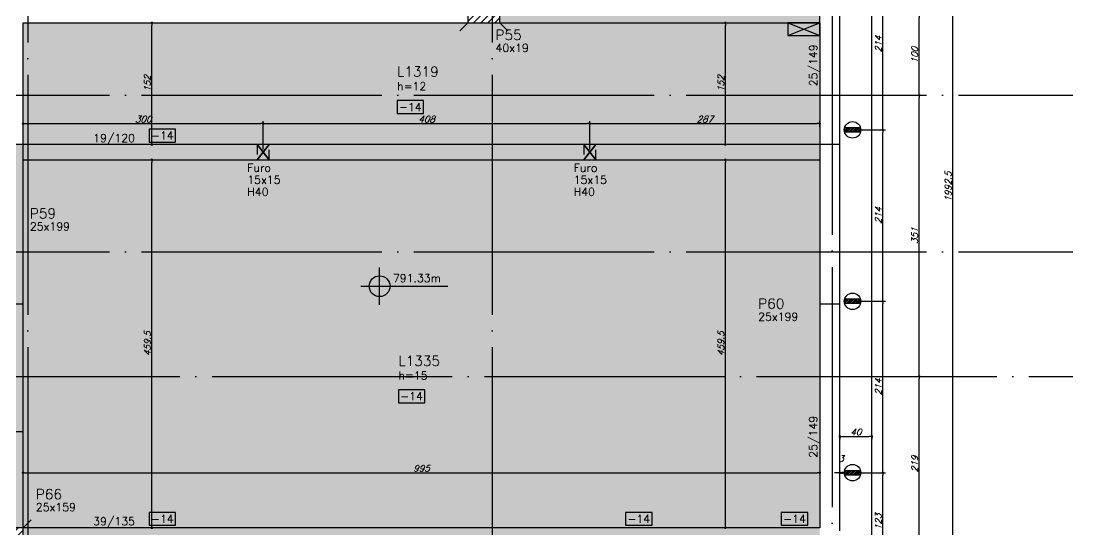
# Model space of a CAD drawing. Extents: x -5051 to 5519, y -2218 to 2282.
# Drawn here: x 2237 to 3551, y 12 to 648 of the extents above; entities that cross this region are included whole.
import ezdxf
from ezdxf.enums import TextEntityAlignment as Align

# ---------------------------------------------------------------- set-up
doc = ezdxf.new("R2010")
doc.units = 0
doc.header["$LTSCALE"] = 50
doc.header["$MEASUREMENT"] = 0
doc.linetypes.add('EIXO', pattern=[6.8, 6, -0.4, 0, -0.4])
doc.linetypes.add('HIDDEN', pattern=[0.375, 0.25, -0.125])
doc.layers.get('0').update_dxf_attribs({"linetype": 'CONTINUOUS'})
doc.layers.get('DEFPOINTS').update_dxf_attribs({"linetype": 'CONTINUOUS'})
for name, color, linetype in [('F-ARM', 6, 'CONTINUOUS'), ('F-COTAS', 106, 'CONTINUOUS'), ('F-COTAS ANCORAGEM', 106, 'CONTINUOUS'), ('F-COTAS-FUROS VIGA', 50, 'CONTINUOUS'), ('F-EIXO', 12, 'EIXO'), ('F-FURO-PAREDE', 2, 'HIDDEN'), ('F-FURO-PAREDE-TEXTOS', 2, 'CONTINUOUS'), ('F-LAJES', 3, 'CONTINUOUS'), ('F-LAJES-DIM', 2, 'CONTINUOUS'), ('F-LAJES-NOME', 4, 'CONTINUOUS'), ('F-NÍVEL-PLANTA', 2, 'CONTINUOUS'), ('F-PILARES-DIM', 172, 'CONTINUOUS'), ('F-PILARES-HACH', 174, 'CONTINUOUS'), ('F-PILARES-M', 170, 'CONTINUOUS'), ('F-PILARES-N', 170, 'CONTINUOUS'), ('F-PILARES-NASCE', 4, 'CONTINUOUS'), ('F-PILARES-NOME', 170, 'CONTINUOUS'), ('F-TEXTO', 6, 'CONTINUOUS'), ('F-VIGAS', 3, 'CONTINUOUS'), ('F-VIGAS-DIM', 2, 'CONTINUOUS'), ('F-VÃO', 1, 'CONTINUOUS')]:
    doc.layers.add(name, color=color, linetype=linetype)
doc.layers.add('F-DESNIVEL-3', color=7, linetype='CONTINUOUS', true_color=0xd5c7ff)
doc.styles.add('CP-TEXT-INCL', font='simplex.shx', dxfattribs={"oblique": 20})
doc.styles.add('MCP', font='simplex.shx')
doc.styles.add('ROMANS', font='simplex.shx')
doc.dimstyles.new('CP-COTAS-50', dxfattribs={"dimscale": 0.64, "dimtxt": 12.5, "dimasz": 5, "dimexe": 5, "dimexo": 5, "dimgap": 2.5, "dimtad": 1, "dimdec": 1, "dimdsep": 46, "dimtxsty": 'CP-TEXT-INCL', "dimblk1": 'DOT', "dimblk2": 'DOT', "dimsah": 1, "dimcen": 9, "dimclrd": 256, "dimclre": 256, "dimclrt": 256, "dimadec": 0, "dimazin": 0, "dimtfac": 1, "dimtdec": 1, "dimtmove": 2, "dimatfit": 3, "dimldrblk": 'DOT', "dimfxl": 5, "dimtolj": 1, "dimarcsym": 0})

# ---------------------------------------------------------------- blocks, each defined once
blk = doc.blocks.new('*U4')
at = {"layer": 'F-EIXO'}
blk.add_line((0, 0), (7285, 0), dxfattribs=at)
at = {"layer": 'F-TEXTO', "style": 'ROMANS'}
blk.add_attdef('EIXO', text='', height=17.5, dxfattribs=at).set_placement((-28.2072, 0), align=Align.MIDDLE_CENTER)
blk = doc.blocks.new('*U217')
at = {"layer": 'F-EIXO'}
blk.add_line((0, 0), (0, -2408.4), dxfattribs=at)
at = {"layer": 'F-TEXTO', "style": 'ROMANS'}
blk.add_attdef('EIXO', text='', height=17.5, rotation=360, dxfattribs=at).set_placement((0, 28.2), align=Align.MIDDLE_CENTER)
blk = doc.blocks.new('*U205')
at = {"layer": 'F-EIXO'}
blk.add_line((0, 0), (0, -2508.4), dxfattribs=at)
at = {"layer": 'F-TEXTO', "style": 'ROMANS'}
blk.add_attdef('EIXO', text='', height=17.5, rotation=360, dxfattribs=at).set_placement((0, 28.2), align=Align.MIDDLE_CENTER)
blk = doc.blocks.new('*U3')
at = {"layer": 'F-EIXO'}
blk.add_line((0, 0), (7197, 0), dxfattribs=at)
at = {"layer": 'F-TEXTO', "style": 'ROMANS'}
blk.add_attdef('EIXO', text='', height=17.5, dxfattribs=at).set_placement((-28.2072, 0), align=Align.MIDDLE_CENTER)
blk = doc.blocks.new('*U9')
at = {"layer": 'F-LAJES-DIM', "color": 1}
blk.add_lwpolyline([(0, 0), (33, 0), (33, 16), (0, 16)], close=True, dxfattribs=at)
at = {"layer": 'F-LAJES-DIM', "style": 'MCP'}
blk.add_attdef('DIM', text='', height=10, dxfattribs=at).set_placement((16.5, 8), align=Align.MIDDLE_CENTER)
blk = doc.blocks.new('*U12')
at = {"layer": 'F-VIGAS-DIM', "color": 1}
blk.add_lwpolyline([(0, 0), (33, 0), (33, 16), (0, 16)], close=True, dxfattribs=at)
at = {"layer": 'F-VIGAS-DIM', "style": 'MCP'}
blk.add_attdef('DIM', text='', height=10, dxfattribs=at).set_placement((16.5, 8), align=Align.MIDDLE_CENTER)
blk = doc.blocks.new('Nível - Planta')
at = {"layer": 'F-NÍVEL-PLANTA'}
h = blk.add_hatch(color=71, dxfattribs=at)
h.paths.add_polyline_path([(0, 0), (0, 0.26, 0.414214), (-0.26, 0)])
h.paths.add_polyline_path([(0.26, 0), (0, 0), (0, -0.26, 0.414214)])
for p, q in [((0, -0.469), (0, 0.469)), ((-0.469, 0), (1.704, 0))]:
    blk.add_line(p, q, dxfattribs=at)
blk.add_circle((0, 0), 0.26, dxfattribs=at)
at = {"layer": 'F-TEXTO', "color": 3, "style": 'MCP'}
blk.add_attdef('NÍVEL', (0.333, 0.102), '', height=0.2, dxfattribs=at)
blk = doc.blocks.new('_DOT')
at = {"color": 0, "linetype": 'ByBlock'}
blk.add_line((-0.5, 0), (-1, 0), dxfattribs=at)
at = {"color": 0, "linetype": 'ByBlock', "const_width": 0.5}
blk.add_lwpolyline([(-0.25, 0, 1), (0.25, 0, 1)], format="xyb", close=True, dxfattribs=at)
blk = doc.blocks.new('*D20')
at = {"layer": 'DEFPOINTS', "color": 0, "linetype": 'Continuous', "transparency": 16777216}
for p in [(3116.6, 474.5), (3116.6, 474.5), (3116.6, 15)]:
    blk.add_point(p, dxfattribs=at)
at = {"layer": 'F-COTAS', "linetype": 'Continuous', "lineweight": -2, "transparency": 16777216}
blk.add_line((3116.6, 18.2), (3116.6, 471.3), dxfattribs=at)
at = {"layer": 'F-COTAS', "linetype": 'Continuous', "lineweight": -2, "transparency": 16777216, "xscale": 3.2, "yscale": 3.2, "zscale": 3.2}
for p, rotation in [((3116.6, 474.5), 90), ((3116.6, 15), 270)]:
    blk.add_blockref('_DOT', p, dxfattribs=dict(at, rotation=rotation))
at = {"layer": 'F-COTAS', "linetype": 'Continuous', "transparency": 16777216, "insert": (3111, 244.7), "char_height": 8, "attachment_point": 5, "rotation": 90, "style": 'CP-TEXT-INCL'}
blk.add_mtext('\\A1;459.5', dxfattribs=at)
blk = doc.blocks.new('*D21')
at = {"layer": 'DEFPOINTS', "color": 0, "linetype": 'Continuous', "transparency": 16777216}
for p in [(3116.6, 645.5), (3116.6, 645.5), (3116.6, 493.5)]:
    blk.add_point(p, dxfattribs=at)
at = {"layer": 'F-COTAS', "linetype": 'Continuous', "lineweight": -2, "transparency": 16777216}
blk.add_line((3116.6, 496.7), (3116.6, 642.3), dxfattribs=at)
at = {"layer": 'F-COTAS', "linetype": 'Continuous', "lineweight": -2, "transparency": 16777216, "xscale": 3.2, "yscale": 3.2, "zscale": 3.2}
for p, rotation in [((3116.6, 645.5), 90), ((3116.6, 493.5), 270)]:
    blk.add_blockref('_DOT', p, dxfattribs=dict(at, rotation=rotation))
at = {"layer": 'F-COTAS', "linetype": 'Continuous', "transparency": 16777216, "insert": (3111, 569.5), "char_height": 8, "attachment_point": 5, "rotation": 90, "style": 'CP-TEXT-INCL'}
blk.add_mtext('\\A1;152', dxfattribs=at)
blk = doc.blocks.new('*D27')
at = {"layer": 'DEFPOINTS', "color": 0, "linetype": 'Continuous', "transparency": 16777216}
for p in [(2400.4, 474.5), (2400.4, 474.5), (2400.4, 15)]:
    blk.add_point(p, dxfattribs=at)
at = {"layer": 'F-COTAS', "linetype": 'Continuous', "lineweight": -2, "transparency": 16777216}
blk.add_line((2400.4, 18.2), (2400.4, 471.3), dxfattribs=at)
at = {"layer": 'F-COTAS', "linetype": 'Continuous', "lineweight": -2, "transparency": 16777216, "xscale": 3.2, "yscale": 3.2, "zscale": 3.2}
for p, rotation in [((2400.4, 474.5), 90), ((2400.4, 15), 270)]:
    blk.add_blockref('_DOT', p, dxfattribs=dict(at, rotation=rotation))
at = {"layer": 'F-COTAS', "linetype": 'Continuous', "transparency": 16777216, "insert": (2394.8, 244.7), "char_height": 8, "attachment_point": 5, "rotation": 90, "style": 'CP-TEXT-INCL'}
blk.add_mtext('\\A1;459.5', dxfattribs=at)
blk = doc.blocks.new('*D28')
at = {"layer": 'DEFPOINTS', "color": 0, "linetype": 'Continuous', "transparency": 16777216}
for p in [(2400.4, 645.5), (2400.4, 645.5), (2400.4, 493.5)]:
    blk.add_point(p, dxfattribs=at)
at = {"layer": 'F-COTAS', "linetype": 'Continuous', "lineweight": -2, "transparency": 16777216}
blk.add_line((2400.4, 496.7), (2400.4, 642.3), dxfattribs=at)
at = {"layer": 'F-COTAS', "linetype": 'Continuous', "lineweight": -2, "transparency": 16777216, "xscale": 3.2, "yscale": 3.2, "zscale": 3.2}
for p, rotation in [((2400.4, 645.5), 90), ((2400.4, 493.5), 270)]:
    blk.add_blockref('_DOT', p, dxfattribs=dict(at, rotation=rotation))
at = {"layer": 'F-COTAS', "linetype": 'Continuous', "transparency": 16777216, "insert": (2394.8, 569.5), "char_height": 8, "attachment_point": 5, "rotation": 90, "style": 'CP-TEXT-INCL'}
blk.add_mtext('\\A1;152', dxfattribs=at)
blk = doc.blocks.new('*D141')
at = {"layer": 'DEFPOINTS', "color": 0, "linetype": 'Continuous', "transparency": 16777216}
for p in [(2239.5, 83.7), (3234.5, 83.7), (3234.5, 83.7)]:
    blk.add_point(p, dxfattribs=at)
at = {"layer": 'F-COTAS', "linetype": 'Continuous', "lineweight": -2, "transparency": 16777216}
blk.add_line((2242.7, 83.7), (3231.3, 83.7), dxfattribs=at)
at = {"layer": 'F-COTAS', "linetype": 'Continuous', "lineweight": -2, "transparency": 16777216, "xscale": 3.2, "yscale": 3.2, "zscale": 3.2, "rotation": 180}
blk.add_blockref('_DOT', (2239.5, 83.7), dxfattribs=at)
at = {"layer": 'F-COTAS', "linetype": 'Continuous', "lineweight": -2, "transparency": 16777216, "xscale": 3.2, "yscale": 3.2, "zscale": 3.2}
blk.add_blockref('_DOT', (3234.5, 83.7), dxfattribs=at)
at = {"layer": 'F-COTAS', "linetype": 'Continuous', "transparency": 16777216, "insert": (2737, 89.3), "char_height": 8, "attachment_point": 5, "style": 'CP-TEXT-INCL'}
blk.add_mtext('\\A1;995', dxfattribs=at)
blk = doc.blocks.new('*D142')
at = {"layer": 'DEFPOINTS', "color": 0, "linetype": 'Continuous', "transparency": 16777216}
for p in [(3259.5, 83.7), (3262.5, 83.7), (3262.5, 83.7)]:
    blk.add_point(p, dxfattribs=at)
at = {"layer": 'F-COTAS', "linetype": 'Continuous', "lineweight": -2, "transparency": 16777216}
for p, q in [((3256.3, 83.7), (3253.1, 83.7)), ((3259.5, 83.7), (3262.5, 83.7)), ((3265.7, 83.7), (3268.9, 83.7))]:
    blk.add_line(p, q, dxfattribs=at)
at = {"layer": 'F-COTAS', "linetype": 'Continuous', "lineweight": -2, "transparency": 16777216, "xscale": 3.2, "yscale": 3.2, "zscale": 3.2}
blk.add_blockref('_DOT', (3259.5, 83.7), dxfattribs=at)
at = {"layer": 'F-COTAS', "linetype": 'Continuous', "lineweight": -2, "transparency": 16777216, "xscale": 3.2, "yscale": 3.2, "zscale": 3.2, "rotation": 180}
blk.add_blockref('_DOT', (3262.5, 83.7), dxfattribs=at)
at = {"layer": 'F-COTAS', "linetype": 'Continuous', "transparency": 16777216, "insert": (3261, 101.3), "char_height": 8, "attachment_point": 5, "style": 'CP-TEXT-INCL'}
blk.add_mtext('\\A1;3', dxfattribs=at)
blk = doc.blocks.new('*D189')
at = {"layer": 'DEFPOINTS', "color": 0, "linetype": 'Continuous', "transparency": 16777216}
for p in [(3259.5, 130.8), (3299.5, 130.8), (3299.5, 129)]:
    blk.add_point(p, dxfattribs=at)
at = {"layer": 'F-COTAS', "linetype": 'Continuous', "lineweight": -2, "transparency": 16777216}
for p, q in [((3259.5, 127.6), (3259.5, 125.8)), ((3262.7, 129), (3296.3, 129)), ((3299.5, 127.6), (3299.5, 125.8))]:
    blk.add_line(p, q, dxfattribs=at)
at = {"layer": 'F-COTAS', "linetype": 'Continuous', "lineweight": -2, "transparency": 16777216, "xscale": 3.2, "yscale": 3.2, "zscale": 3.2, "rotation": 180}
blk.add_blockref('_DOT', (3259.5, 129), dxfattribs=at)
at = {"layer": 'F-COTAS', "linetype": 'Continuous', "lineweight": -2, "transparency": 16777216, "xscale": 3.2, "yscale": 3.2, "zscale": 3.2}
blk.add_blockref('_DOT', (3299.5, 129), dxfattribs=at)
at = {"layer": 'F-COTAS', "linetype": 'Continuous', "transparency": 16777216, "insert": (3279.5, 134.6), "char_height": 8, "attachment_point": 5, "style": 'CP-TEXT-INCL'}
blk.add_mtext('\\A1;40', dxfattribs=at)
blk = doc.blocks.new('*U283')
at = {"layer": 'F-VÃO'}
for p, q in [((0, 0), (40, 16)), ((0, 16), (40, 0))]:
    blk.add_line(p, q, dxfattribs=at)
at = {"layer": 'F-VÃO', "color": 3}
blk.add_lwpolyline([(0, 0), (40, 0), (40, 16), (0, 16)], close=True, dxfattribs=at)
blk = doc.blocks.new('*D385')
at = {"layer": 'DEFPOINTS', "color": 0, "linetype": 'Continuous', "transparency": 16777216}
for p in [(2539.5, 519.6), (2239.5, 507.1), (2539.5, 484)]:
    blk.add_point(p, dxfattribs=at)
at = {"layer": 'F-COTAS-FUROS VIGA', "linetype": 'Continuous', "lineweight": -2, "transparency": 16777216}
for p, q in [((2239.5, 510.3), (2239.5, 522.8)), ((2242.7, 519.6), (2536.3, 519.6)), ((2539.5, 487.2), (2539.5, 522.8))]:
    blk.add_line(p, q, dxfattribs=at)
at = {"layer": 'F-COTAS-FUROS VIGA', "linetype": 'Continuous', "lineweight": -2, "transparency": 16777216, "xscale": 3.2, "yscale": 3.2, "zscale": 3.2, "rotation": 180}
blk.add_blockref('_DOT', (2239.5, 519.6), dxfattribs=at)
at = {"layer": 'F-COTAS-FUROS VIGA', "linetype": 'Continuous', "lineweight": -2, "transparency": 16777216, "xscale": 3.2, "yscale": 3.2, "zscale": 3.2}
blk.add_blockref('_DOT', (2539.5, 519.6), dxfattribs=at)
at = {"layer": 'F-COTAS-FUROS VIGA', "linetype": 'Continuous', "transparency": 16777216, "insert": (2389.5, 525.2), "char_height": 8, "attachment_point": 5, "style": 'CP-TEXT-INCL'}
blk.add_mtext('\\A1;300', dxfattribs=at)
blk = doc.blocks.new('*D386')
at = {"layer": 'DEFPOINTS', "color": 0, "linetype": 'Continuous', "transparency": 16777216}
for p in [(2947.2, 519.6), (2539.5, 484), (2947.2, 484)]:
    blk.add_point(p, dxfattribs=at)
at = {"layer": 'F-COTAS-FUROS VIGA', "linetype": 'Continuous', "lineweight": -2, "transparency": 16777216}
for p, q in [((2539.5, 487.2), (2539.5, 522.8)), ((2542.7, 519.6), (2944.1, 519.6)), ((2947.2, 487.2), (2947.2, 522.8))]:
    blk.add_line(p, q, dxfattribs=at)
at = {"layer": 'F-COTAS-FUROS VIGA', "linetype": 'Continuous', "lineweight": -2, "transparency": 16777216, "xscale": 3.2, "yscale": 3.2, "zscale": 3.2, "rotation": 180}
blk.add_blockref('_DOT', (2539.5, 519.6), dxfattribs=at)
at = {"layer": 'F-COTAS-FUROS VIGA', "linetype": 'Continuous', "lineweight": -2, "transparency": 16777216, "xscale": 3.2, "yscale": 3.2, "zscale": 3.2}
blk.add_blockref('_DOT', (2947.2, 519.6), dxfattribs=at)
at = {"layer": 'F-COTAS-FUROS VIGA', "linetype": 'Continuous', "transparency": 16777216, "insert": (2743.4, 525.2), "char_height": 8, "attachment_point": 5, "style": 'CP-TEXT-INCL'}
blk.add_mtext('\\A1;408', dxfattribs=at)
blk = doc.blocks.new('*D387')
at = {"layer": 'DEFPOINTS', "color": 0, "linetype": 'Continuous', "transparency": 16777216}
for p in [(3234.5, 519.6), (3234.5, 512), (2947.2, 484)]:
    blk.add_point(p, dxfattribs=at)
at = {"layer": 'F-COTAS-FUROS VIGA', "linetype": 'Continuous', "lineweight": -2, "transparency": 16777216}
for p, q in [((2947.2, 487.2), (2947.2, 522.8)), ((2950.4, 519.6), (3231.3, 519.6)), ((3234.5, 515.2), (3234.5, 522.8))]:
    blk.add_line(p, q, dxfattribs=at)
at = {"layer": 'F-COTAS-FUROS VIGA', "linetype": 'Continuous', "lineweight": -2, "transparency": 16777216, "xscale": 3.2, "yscale": 3.2, "zscale": 3.2, "rotation": 180}
blk.add_blockref('_DOT', (2947.2, 519.6), dxfattribs=at)
at = {"layer": 'F-COTAS-FUROS VIGA', "linetype": 'Continuous', "lineweight": -2, "transparency": 16777216, "xscale": 3.2, "yscale": 3.2, "zscale": 3.2}
blk.add_blockref('_DOT', (3234.5, 519.6), dxfattribs=at)
at = {"layer": 'F-COTAS-FUROS VIGA', "linetype": 'Continuous', "transparency": 16777216, "insert": (3090.9, 525.2), "char_height": 8, "attachment_point": 5, "style": 'CP-TEXT-INCL'}
blk.add_mtext('\\A1;287', dxfattribs=at)
blk = doc.blocks.new('PONTO ANCORAGEM_EST')
at = {"layer": 'F-ARM'}
h = blk.add_hatch(dxfattribs=at)
h.set_pattern_fill('ANSI31', color=2, scale=0.5)
h.set_pattern_definition([(45, (0, 0), (-1.122532, 1.122532), [])])
h.paths.add_polyline_path([(-1159.6, 5937.1), (-1179.6, 5937.1), (-1179.6, 5932.1), (-1159.6, 5932.1)])
at = {"layer": 'F-ARM', "color": 3, "elevation": 0}
blk.add_lwpolyline([(-1179.6, 5932.1), (-1159.6, 5932.1), (-1159.6, 5937.1), (-1179.6, 5937.1)], close=True, dxfattribs=at)
at = {"layer": 'F-ARM', "color": 3}
blk.add_circle((-1169.6, 5934.6, 0), 10.3, dxfattribs=at)
blk = doc.blocks.new('*D448')
at = {"layer": 'DEFPOINTS', "color": 0, "linetype": 'Continuous', "transparency": 16777216}
for p in [(3299.5, 1437), (3400.5, 1437), (3262.5, -555.5)]:
    blk.add_point(p, dxfattribs=at)
at = {"layer": 'F-COTAS', "linetype": 'Continuous', "lineweight": -2, "transparency": 16777216}
for p, q in [((3302.7, 1437), (3403.7, 1437)), ((3400.5, -552.3), (3400.5, 1433.8)), ((3265.7, -555.5), (3403.7, -555.5))]:
    blk.add_line(p, q, dxfattribs=at)
at = {"layer": 'F-COTAS', "linetype": 'Continuous', "lineweight": -2, "transparency": 16777216, "xscale": 3.2, "yscale": 3.2, "zscale": 3.2}
for p, rotation in [((3400.5, 1437), 90), ((3400.5, -555.5), 270)]:
    blk.add_blockref('_DOT', p, dxfattribs=dict(at, rotation=rotation))
at = {"layer": 'F-COTAS', "linetype": 'Continuous', "transparency": 16777216, "insert": (3394.9, 440.7), "char_height": 8, "attachment_point": 5, "rotation": 90, "style": 'CP-TEXT-INCL'}
blk.add_mtext('\\A1;1992.5', dxfattribs=at)
blk = doc.blocks.new('*D451')
at = {"layer": 'DEFPOINTS', "color": 0, "linetype": 'Continuous', "transparency": 16777216}
for p in [(3327.4, 204), (3358.7, 204), (3374.7, -15)]:
    blk.add_point(p, dxfattribs=at)
at = {"layer": 'F-COTAS', "linetype": 'Continuous', "lineweight": -2, "transparency": 16777216}
for p, q in [((3330.6, 204), (3361.9, 204)), ((3358.7, -11.8), (3358.7, 200.8)), ((3371.5, -15), (3355.5, -15))]:
    blk.add_line(p, q, dxfattribs=at)
at = {"layer": 'F-COTAS', "linetype": 'Continuous', "lineweight": -2, "transparency": 16777216, "xscale": 3.2, "yscale": 3.2, "zscale": 3.2}
for p, rotation in [((3358.7, 204), 90), ((3358.7, -15), 270)]:
    blk.add_blockref('_DOT', p, dxfattribs=dict(at, rotation=rotation))
at = {"layer": 'F-COTAS', "linetype": 'Continuous', "transparency": 16777216, "insert": (3353.1, 94.5), "char_height": 8, "attachment_point": 5, "rotation": 90, "style": 'CP-TEXT-INCL'}
blk.add_mtext('\\A1;219', dxfattribs=at)
blk = doc.blocks.new('*D452')
at = {"layer": 'DEFPOINTS', "color": 0, "linetype": 'Continuous', "transparency": 16777216}
for p in [(3327.4, 555), (3358.7, 555), (3327.4, 204)]:
    blk.add_point(p, dxfattribs=at)
at = {"layer": 'F-COTAS', "linetype": 'Continuous', "lineweight": -2, "transparency": 16777216}
for p, q in [((3330.6, 555), (3361.9, 555)), ((3358.7, 207.2), (3358.7, 551.8)), ((3330.6, 204), (3361.9, 204))]:
    blk.add_line(p, q, dxfattribs=at)
at = {"layer": 'F-COTAS', "linetype": 'Continuous', "lineweight": -2, "transparency": 16777216, "xscale": 3.2, "yscale": 3.2, "zscale": 3.2}
for p, rotation in [((3358.7, 555), 90), ((3358.7, 204), 270)]:
    blk.add_blockref('_DOT', p, dxfattribs=dict(at, rotation=rotation))
at = {"layer": 'F-COTAS', "linetype": 'Continuous', "transparency": 16777216, "insert": (3353.1, 379.5), "char_height": 8, "attachment_point": 5, "rotation": 90, "style": 'CP-TEXT-INCL'}
blk.add_mtext('\\A1;351', dxfattribs=at)
blk = doc.blocks.new('*D453')
at = {"layer": 'DEFPOINTS', "color": 0, "linetype": 'Continuous', "transparency": 16777216}
for p in [(3327.4, 655), (3358.7, 655), (3327.4, 555)]:
    blk.add_point(p, dxfattribs=at)
at = {"layer": 'F-COTAS', "linetype": 'Continuous', "lineweight": -2, "transparency": 16777216}
for p, q in [((3330.6, 655), (3361.9, 655)), ((3358.7, 558.2), (3358.7, 651.8)), ((3330.6, 555), (3361.9, 555))]:
    blk.add_line(p, q, dxfattribs=at)
at = {"layer": 'F-COTAS', "linetype": 'Continuous', "lineweight": -2, "transparency": 16777216, "xscale": 3.2, "yscale": 3.2, "zscale": 3.2}
for p, rotation in [((3358.7, 655), 90), ((3358.7, 555), 270)]:
    blk.add_blockref('_DOT', p, dxfattribs=dict(at, rotation=rotation))
at = {"layer": 'F-COTAS', "linetype": 'Continuous', "transparency": 16777216, "insert": (3353.1, 605), "char_height": 8, "attachment_point": 5, "rotation": 90, "style": 'CP-TEXT-INCL'}
blk.add_mtext('\\A1;100', dxfattribs=at)
blk = doc.blocks.new('*D501')
at = {"layer": 'DEFPOINTS', "color": 0, "linetype": 'Continuous', "transparency": 16777216}
for p in [(3275.5, 83.8), (3313.2, 83.8), (3216.3, -39)]:
    blk.add_point(p, dxfattribs=at)
at = {"layer": 'F-COTAS ANCORAGEM', "linetype": 'Continuous', "lineweight": -2, "transparency": 16777216}
for p, q in [((3278.7, 83.8), (3316.4, 83.8)), ((3313.2, -35.8), (3313.2, 80.6)), ((3219.5, -39), (3316.4, -39))]:
    blk.add_line(p, q, dxfattribs=at)
at = {"layer": 'F-COTAS ANCORAGEM', "linetype": 'Continuous', "lineweight": -2, "transparency": 16777216, "xscale": 3.2, "yscale": 3.2, "zscale": 3.2}
for p, rotation in [((3313.2, 83.8), 90), ((3313.2, -39), 270)]:
    blk.add_blockref('_DOT', p, dxfattribs=dict(at, rotation=rotation))
at = {"layer": 'F-COTAS ANCORAGEM', "linetype": 'Continuous', "transparency": 16777216, "insert": (3307.6, 22.4), "char_height": 8, "attachment_point": 5, "rotation": 90, "style": 'CP-TEXT-INCL'}
blk.add_mtext('\\A1;123', dxfattribs=at)
blk = doc.blocks.new('*D502')
at = {"layer": 'DEFPOINTS', "color": 0, "linetype": 'Continuous', "transparency": 16777216}
for p in [(3275.5, 297.8), (3313.2, 297.8), (3275.5, 83.8)]:
    blk.add_point(p, dxfattribs=at)
at = {"layer": 'F-COTAS ANCORAGEM', "linetype": 'Continuous', "lineweight": -2, "transparency": 16777216}
for p, q in [((3278.7, 297.8), (3316.4, 297.8)), ((3313.2, 87), (3313.2, 294.6)), ((3278.7, 83.8), (3316.4, 83.8))]:
    blk.add_line(p, q, dxfattribs=at)
at = {"layer": 'F-COTAS ANCORAGEM', "linetype": 'Continuous', "lineweight": -2, "transparency": 16777216, "xscale": 3.2, "yscale": 3.2, "zscale": 3.2}
for p, rotation in [((3313.2, 297.8), 90), ((3313.2, 83.8), 270)]:
    blk.add_blockref('_DOT', p, dxfattribs=dict(at, rotation=rotation))
at = {"layer": 'F-COTAS ANCORAGEM', "linetype": 'Continuous', "transparency": 16777216, "insert": (3307.6, 190.8), "char_height": 8, "attachment_point": 5, "rotation": 90, "style": 'CP-TEXT-INCL'}
blk.add_mtext('\\A1;214', dxfattribs=at)
blk = doc.blocks.new('*D503')
at = {"layer": 'DEFPOINTS', "color": 0, "linetype": 'Continuous', "transparency": 16777216}
for p in [(3275.5, 511.8), (3313.2, 511.8), (3275.5, 297.8)]:
    blk.add_point(p, dxfattribs=at)
at = {"layer": 'F-COTAS ANCORAGEM', "linetype": 'Continuous', "lineweight": -2, "transparency": 16777216}
for p, q in [((3278.7, 511.8), (3316.4, 511.8)), ((3313.2, 301), (3313.2, 508.6)), ((3278.7, 297.8), (3316.4, 297.8))]:
    blk.add_line(p, q, dxfattribs=at)
at = {"layer": 'F-COTAS ANCORAGEM', "linetype": 'Continuous', "lineweight": -2, "transparency": 16777216, "xscale": 3.2, "yscale": 3.2, "zscale": 3.2}
for p, rotation in [((3313.2, 511.8), 90), ((3313.2, 297.8), 270)]:
    blk.add_blockref('_DOT', p, dxfattribs=dict(at, rotation=rotation))
at = {"layer": 'F-COTAS ANCORAGEM', "linetype": 'Continuous', "transparency": 16777216, "insert": (3307.6, 404.8), "char_height": 8, "attachment_point": 5, "rotation": 90, "style": 'CP-TEXT-INCL'}
blk.add_mtext('\\A1;214', dxfattribs=at)
blk = doc.blocks.new('*D504')
at = {"layer": 'DEFPOINTS', "color": 0, "linetype": 'Continuous', "transparency": 16777216}
for p in [(3275.5, 725.8), (3313.2, 725.8), (3275.5, 511.8)]:
    blk.add_point(p, dxfattribs=at)
at = {"layer": 'F-COTAS ANCORAGEM', "linetype": 'Continuous', "lineweight": -2, "transparency": 16777216}
for p, q in [((3278.7, 725.8), (3316.4, 725.8)), ((3313.2, 515), (3313.2, 722.6)), ((3278.7, 511.8), (3316.4, 511.8))]:
    blk.add_line(p, q, dxfattribs=at)
at = {"layer": 'F-COTAS ANCORAGEM', "linetype": 'Continuous', "lineweight": -2, "transparency": 16777216, "xscale": 3.2, "yscale": 3.2, "zscale": 3.2}
for p, rotation in [((3313.2, 725.8), 90), ((3313.2, 511.8), 270)]:
    blk.add_blockref('_DOT', p, dxfattribs=dict(at, rotation=rotation))
at = {"layer": 'F-COTAS ANCORAGEM', "linetype": 'Continuous', "transparency": 16777216, "insert": (3307.6, 618.8), "char_height": 8, "attachment_point": 5, "rotation": 90, "style": 'CP-TEXT-INCL'}
blk.add_mtext('\\A1;214', dxfattribs=at)

msp = doc.modelspace()

# ---------------------------------------------------------------- hatches: boundary and pattern name
at = {"layer": 'F-DESNIVEL-3', "linetype": 'Continuous'}
msp.add_hatch(color=256, dxfattribs=at).paths.add_polyline_path([(2214.5, 294.5), (2239.5, 294.5), (2239.5, 493.5), (2214.5, 493.5)], flags=16)
h = msp.add_hatch(color=256, dxfattribs=at)
h.paths.add_polyline_path([(2214.5, -24), (2239.5, -24), (2239.5, 135), (2214.5, 135)], flags=16)
h.paths.add_polyline_path([(2214.5, -24), (2239.5, -24), (2239.5, 15), (2214.5, 15)], flags=0)
at = {"layer": 'F-PILARES-HACH', "linetype": 'Continuous'}
h = msp.add_hatch(dxfattribs=at)
h.set_pattern_fill('ANSI31', color=256, scale=50, style=0)
h.paths.add_polyline_path([(2795, 645.5), (2835, 645.5), (2835, 664.5), (2795, 664.5)], flags=16)
h = msp.add_hatch(dxfattribs=at)
h.set_pattern_fill('ANSI31', color=256, scale=50, style=0)
h.paths.add_polyline_path([(2160.5, -24), (2239.5, -24), (2239.5, 15), (2160.5, 15)], flags=16)

# ---------------------------------------------------------------- linework, layer by layer
at = {"layer": 'F-DESNIVEL-3', "linetype": 'Continuous'}
for points in [[(2835, 645.5), (3234.5, 645.5), (3234.5, 664.5)], [(2835, 645.5), (3234.5, 664.5), (2835, 664.5)], [(2835, 645.5), (2835, 664.5), (2835, 645.5)], [(3234.5, 493.5), (2570.5, 645.5), (2239.5, 645.5)], [(3234.5, 493.5), (2239.5, 645.5), (3234.5, 493.5)], [(3234.5, 493.5), (2239.5, 645.5), (2239.5, 493.5)], [(3234.5, 493.5), (2795, 645.5), (2570.5, 645.5)], [(3234.5, 493.5), (2570.5, 645.5), (3234.5, 493.5)], [(3234.5, 493.5), (2835, 645.5), (2795, 645.5)], [(3234.5, 493.5), (2795, 645.5), (3234.5, 493.5)], [(3234.5, 493.5), (3234.5, 645.5), (2835, 645.5)], [(3234.5, 493.5), (2835, 645.5), (3234.5, 493.5)], [(3234.5, 493.5), (2239.5, 493.5), (3234.5, 493.5)], [(2239.6, 493.5), (2239.6, 474.5), (3234.4, 474.5)], [(2239.6, 493.5), (3234.4, 474.5), (3234.4, 493.5)], [(2239.6, 493.5), (3234.4, 493.5), (2239.6, 493.5)], [(3234.5, 474.5), (2239.5, 474.5), (2834.5, 15)], [(2239.5, 474.5), (2239.5, 294.5), (2239.5, 135)], [(2239.5, 474.5), (2239.5, 135), (2239.5, 474.5)], [(2239.5, 474.5), (2239.5, 135), (2239.5, 15)], [(2239.5, 474.5), (2239.5, 15), (2239.5, 474.5)], [(2239.5, 474.5), (2239.5, 15), (2834.5, 15)], [(2239.5, 474.5), (2834.5, 15), (2239.5, 474.5)], [(3234.5, 474.5), (2834.5, 15), (3234.5, 474.5)], [(3234.5, 474.5), (2834.5, 15), (3029, 15)], [(3234.5, 474.5), (3029, 15), (3234.5, 474.5)], [(3234.5, 474.5), (3029, 15), (3234.5, 15)], [(3234.5, 474.5), (3234.5, 15), (3234.5, 474.5)], [(3234.5, 474.5), (3234.5, 15), (3234.5, 294.5)], [(3234.5, 474.5), (3234.5, 294.5), (3234.5, 474.5)], [(2214.5, 135.1), (2239.5, 135.1), (2239.5, 294.4)], [(2214.5, 135.1), (2239.5, 294.4), (2214.5, 294.4)], [(2834.5, -24), (2834.5, 15), (2239.6, 15)], [(2834.5, -24), (2239.6, 15), (2239.6, -24)], [(2834.5, -24), (3029, -24), (3029, 15)], [(2834.5, -24), (3029, 15), (2834.5, 15)], [(2834.5, -24), (2834.5, 15), (2834.5, -24)], [(3029, -24), (3234.5, -24), (3234.5, 15)], [(3029, -24), (3234.5, 15), (3029, 15)], [(3029, -24), (3029, 15), (3029, -24)]]:
    msp.add_solid(points, dxfattribs=at)
at = {"layer": 'F-FURO-PAREDE'}
for points in [[(2539.52, 484), (2532.02, 474.5), (2547.02, 474.5), (2539.52, 484), (2547.02, 474.5), (2547.02, 493.5), (2539.52, 484), (2547.02, 493.5), (2532.02, 493.5), (2539.52, 484), (2532.02, 493.5), (2532.02, 474.5), (2539.52, 484)], [(2947.25, 484), (2939.75, 474.5), (2954.75, 474.5), (2947.25, 484), (2954.75, 474.5), (2954.75, 493.5), (2947.25, 484), (2954.75, 493.5), (2939.75, 493.5), (2947.25, 484), (2939.75, 493.5), (2939.75, 474.5), (2947.25, 484)]]:
    msp.add_lwpolyline(points, dxfattribs=at)
at = {"layer": 'F-LAJES', "linetype": 'Continuous'}
msp.add_line((3299.5, -24), (3299.5, 1437), dxfattribs=at)
at = {"layer": 'F-PILARES-M', "linetype": 'Continuous'}
for points in [[(2214.5, 294.5), (2239.5, 294.5), (2239.5, 493.5), (2214.5, 493.5), (2214.5, 294.5)], [(3234.5, 294.5), (3259.5, 294.5), (3259.5, 493.5), (3234.5, 493.5), (3234.5, 294.5)], [(2214.5, -24), (2239.5, -24), (2239.5, 135), (2214.5, 135), (2214.5, -24)]]:
    msp.add_lwpolyline(points, dxfattribs=at)
at = {"layer": 'F-PILARES-N', "linetype": 'Continuous'}
for points in [[(2795, 645.5), (2835, 645.5), (2835, 664.5), (2795, 664.5), (2795, 645.5)], [(2160.5, -24), (2239.5, -24), (2239.5, 15), (2160.5, 15), (2160.5, -24)]]:
    msp.add_lwpolyline(points, dxfattribs=at)
at = {"layer": 'F-PILARES-NASCE', "linetype": 'Continuous'}
for p, q in [((2795, 645.5), (2785, 635.5)), ((2835, 645.5), (2845, 635.5)), ((2239.5, 15), (2249.5, 25))]:
    msp.add_line(p, q, dxfattribs=at)
at = {"layer": 'F-VIGAS'}
for points in [[(3234.5, 645.5), (3234.5, 664.5)], [(2239.5, 493.5), (2239.5, 645.5)], [(2239.5, 645.5), (2570.5, 645.5)], [(2570.5, 645.5), (2795, 645.5)], [(2835, 645.5), (3234.5, 645.5)], [(3234.5, 645.5), (3234.5, 493.5)], [(3259.5, 493.5), (3259.5, 655)], [(3234.5, 493.5), (2239.5, 493.5)], [(2239.5, 474.5), (3234.5, 474.5)], [(2239.5, 135), (2239.5, 294.5)], [(3234.5, 294.5), (3234.5, 15)], [(3259.5, 11.25), (3259.5, 294.5)], [(2834.5, 15), (2239.5, 15)], [(3029, 15), (2834.5, 15)], [(3234.5, 15), (3029, 15)]]:
    msp.add_lwpolyline(points, dxfattribs=at)

# ---------------------------------------------------------------- block references
at = {"layer": 'F-ARM'}
for p in [(4445.053, -5422.815, 0), (4445.053, -5636.815, 0), (4445.053, -5850.815, 0)]:
    msp.add_blockref('PONTO ANCORAGEM_EST', p, dxfattribs=at)
at = {"layer": 'F-EIXO', "linetype": 'Continuous'}
for name, p in [('*U205', (3250, 1701.024)), ('*U217', (2245.5, 1601.024)), ('*U217', (2825.5, 1601.024)), ('*U4', (-3734.274, 555)), ('*U4', (-3734.274, 359.5)), ('*U3', (-3646.32, 204))]:
    msp.add_blockref(name, p, dxfattribs=at)
at = {"layer": 'F-LAJES-DIM', "linetype": 'Continuous'}
for p in [(2706.642, 532.379), (2708.198, 171.217)]:
    msp.add_blockref('*U9', p, dxfattribs=at).add_auto_attribs({'DIM': '-14'})
at = {"layer": 'F-NÍVEL-PLANTA', "linetype": 'Continuous', "xscale": 50, "yscale": 50, "zscale": 50}
msp.add_blockref('Nível - Planta', (2684.779, 316.655), dxfattribs=at).add_auto_attribs({'NÍVEL': '791.33m'})
at = {"layer": 'F-VIGAS-DIM', "linetype": 'Continuous'}
for p in [(2397, 496.625), (2397, 18.125), (2992, 18.125), (3186.5, 18.125)]:
    msp.add_blockref('*U12', p, dxfattribs=at).add_auto_attribs({'DIM': '-14'})
at = {"layer": 'F-VÃO', "linetype": 'Continuous'}
msp.add_blockref('*U283', (3194.5, 629.5), dxfattribs=at)

# ---------------------------------------------------------------- texts
at = {"layer": 'F-FURO-PAREDE-TEXTOS', "linetype": 'Continuous', "style": 'MCP'}
for s, p in [('Furo', (2519.52, 459.5)), ('Furo', (2927.25, 459.5)), ('15x15', (2519.52, 444.5)), ('15x15', (2927.25, 444.5)), ('H40', (2519.52, 429.5)), ('H40', (2927.25, 429.5))]:
    msp.add_text(s, height=10, dxfattribs=at).set_placement(p)
at = {"layer": 'F-LAJES-DIM', "linetype": 'Continuous', "style": 'MCP'}
for s, p in [('h=12', (2706.642, 561.279)), ('h=15', (2708.198, 200.117))]:
    msp.add_text(s, height=10, dxfattribs=at).set_placement(p)
at = {"layer": 'F-LAJES-NOME', "linetype": 'Continuous', "style": 'MCP'}
for s, p in [('L1319', (2706.642, 578.279)), ('L1335', (2708.198, 217.117))]:
    msp.add_text(s, height=12.5, dxfattribs=at).set_placement(p)
at = {"layer": 'F-PILARES-DIM', "linetype": 'Continuous', "style": 'MCP'}
for s, p in [('40x19', (2829.509, 609.139)), ('25x199', (2247.988, 386.252)), ('25x199', (3157.583, 273.549)), ('25x159', (2255.438, 35.772))]:
    msp.add_text(s, height=10, dxfattribs=at).set_placement(p)
at = {"layer": 'F-PILARES-NOME', "linetype": 'Continuous', "style": 'MCP'}
for s, p in [('P55', (2829.509, 624.139)), ('P59', (2247.988, 401.252)), ('P60', (3157.583, 288.549)), ('P66', (2255.438, 50.772))]:
    msp.add_text(s, height=12.5, dxfattribs=at).set_placement(p)
at = {"layer": 'F-VIGAS-DIM', "linetype": 'Continuous', "style": 'MCP'}
for p in [(3231.375, 566.188), (3231.375, 102.5)]:
    msp.add_text('25/149', height=10, rotation=90, dxfattribs=at).set_placement(p)
for s, p in [('19/120', (2327, 496.625)), ('39/135', (2327, 18.125))]:
    msp.add_text(s, height=10, dxfattribs=at).set_placement(p)

# ---------------------------------------------------------------- dimensions: what is measured, and where the dimension line sits
at = {"layer": 'F-COTAS', "linetype": 'Continuous'}
for base, p1, p2, angle, picture, middle in [((3400.453, 1437), (3262.5, -555.5), (3299.5, 1437), 90, '*D448', (3394.853, 440.75)), ((2400.367, 645.5), (2400.367, 493.5), (2400.367, 645.5), 270, '*D28', (2394.767, 569.5)), ((3116.56, 645.5), (3116.56, 493.5), (3116.56, 645.5), 270, '*D21', (3110.96, 569.5)), ((3358.66, 655), (3327.373, 555), (3327.373, 655), 90, '*D453', (3353.06, 605)), ((3358.66, 555), (3327.373, 204), (3327.373, 555), 90, '*D452', (3353.06, 379.5)), ((2400.367, 474.5), (2400.367, 15), (2400.367, 474.5), 270, '*D27', (2394.767, 244.75)), ((3116.56, 474.5), (3116.56, 15), (3116.56, 474.5), 270, '*D20', (3110.96, 244.75)), ((3358.66, 204), (3374.665, -15), (3327.373, 204), 90, '*D451', (3353.06, 94.5)), ((3262.5, 83.659), (3259.5, 83.659), (3262.5, 83.659), 180, '*D142', (3261, 101.259)), ((3234.5, 83.659), (2239.5, 83.659), (3234.5, 83.659), 180, '*D141', (2737, 89.259))]:
    dim = msp.add_linear_dim(base=base, p1=p1, p2=p2, angle=angle, dimstyle='CP-COTAS-50', dxfattribs=at)
    dim.commit()
    dim.dimension.update_dxf_attribs({"geometry": picture, "text_midpoint": middle})
dim = msp.add_linear_dim(base=(3299.5, 128.995), p1=(3259.5, 130.778), p2=(3299.5, 130.778), dimstyle='CP-COTAS-50', dxfattribs=at)
dim.commit()
dim.dimension.update_dxf_attribs({"geometry": '*D189', "text_midpoint": (3279.5, 134.595)})
at = {"layer": 'F-COTAS ANCORAGEM', "linetype": 'Continuous'}
for base, p1, p2, picture, middle in [((3313.216, 725.78), (3275.5, 511.78), (3275.5, 725.78), '*D504', (3307.616, 618.78)), ((3313.216, 511.78), (3275.5, 297.78), (3275.5, 511.78), '*D503', (3307.616, 404.78)), ((3313.216, 297.78), (3275.5, 83.78), (3275.5, 297.78), '*D502', (3307.616, 190.78)), ((3313.216, 83.78), (3216.3, -39), (3275.5, 83.78), '*D501', (3307.616, 22.39))]:
    dim = msp.add_linear_dim(base=base, p1=p1, p2=p2, angle=90, dimstyle='CP-COTAS-50', override={"dimdec": 0, "dimfxl": 7.5}, dxfattribs=at)
    dim.commit()
    dim.dimension.update_dxf_attribs({"geometry": picture, "text_midpoint": middle})
at = {"layer": 'F-COTAS-FUROS VIGA', "linetype": 'Continuous'}
for base, p1, p2, picture, middle in [((2539.52, 519.565), (2239.5, 507.051), (2539.52, 484), '*D385', (2389.51, 525.165)), ((2947.25, 519.565), (2539.52, 484), (2947.25, 484), '*D386', (2743.385, 525.165)), ((3234.5, 519.565), (2947.25, 484), (3234.5, 511.953), '*D387', (3090.875, 525.165))]:
    dim = msp.add_linear_dim(base=base, p1=p1, p2=p2, dimstyle='CP-COTAS-50', override={"dimdec": 0, "dimfxl": 7.5}, dxfattribs=at)
    dim.commit()
    dim.dimension.update_dxf_attribs({"geometry": picture, "text_midpoint": middle})

doc.saveas('drawing.dxf')
